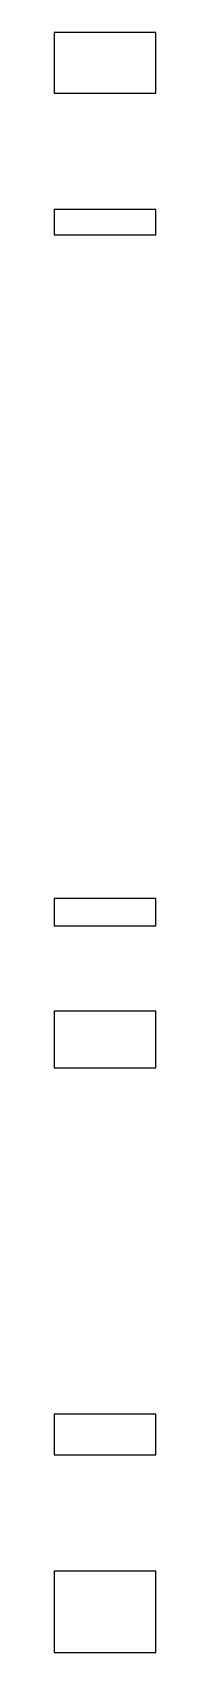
# Model space of a CAD drawing. Header units: metres. Extents: x -18.5 to -15.6, y -1.1 to 46.5.
import ezdxf

# ---------------------------------------------------------------- set-up
doc = ezdxf.new("R2010")
doc.units = ezdxf.units.M

msp = doc.modelspace()

# ---------------------------------------------------------------- linework, layer by layer
for p, q in [((-15.827, 46.5), (-18.55, 46.5)), ((-18.55, 46.5), (-18.55, 45.733)), ((-15.55, 46.5), (-15.827, 46.5)), ((-15.55, 44.763), (-15.55, 46.5)), ((-18.55, 45.733), (-18.55, 44.75)), ((-18.55, 44.75), (-18.55, 44.749)), ((-18.55, 44.749), (-18.55, 44.71)), ((-15.55, 44.732), (-15.55, 44.763)), ((-18.55, 44.71), (-18.073, 44.71)), ((-18.073, 44.71), (-15.55, 44.71)), ((-18.073, 44.71), (-18.073, 44.71)), ((-15.55, 44.71), (-15.55, 44.732)), ((-17.517, 41.294), (-18.55, 41.294)), ((-18.55, 41.294), (-18.55, 41.174)), ((-18.55, 41.174), (-18.55, 41.131)), ((-18.55, 41.131), (-18.55, 40.55)), ((-15.55, 41.294), (-17.517, 41.294)), ((-15.55, 41.174), (-15.55, 41.294)), ((-15.55, 41.131), (-15.55, 41.174)), ((-15.55, 40.591), (-15.55, 41.131)), ((-18.55, 40.55), (-18.434, 40.55)), ((-18.434, 40.55), (-15.55, 40.55)), ((-18.434, 40.55), (-18.434, 40.55)), ((-15.55, 40.55), (-15.55, 40.591)), ((-17.294, 21.05), (-18.55, 21.05)), ((-18.55, 21.05), (-18.55, 20.45)), ((-15.55, 21.05), (-17.294, 21.05)), ((-15.55, 20.45), (-15.55, 21.05)), ((-18.55, 20.45), (-18.55, 20.257)), ((-18.55, 20.257), (-18.55, 20.255)), ((-18.55, 20.255), (-15.578, 20.255)), ((-15.578, 20.255), (-15.55, 20.255)), ((-15.578, 20.255), (-15.578, 20.255)), ((-15.55, 20.257), (-15.55, 20.45)), ((-15.55, 20.255), (-15.55, 20.257)), ((-18.522, 17.745), (-18.55, 17.745)), ((-18.55, 17.745), (-18.55, 17.745)), ((-18.55, 17.745), (-18.55, 16.075)), ((-15.55, 17.745), (-18.522, 17.745)), ((-15.55, 17.398), (-15.55, 17.745)), ((-15.55, 16.075), (-15.55, 17.398)), ((-18.55, 16.075), (-16.521, 16.075)), ((-16.521, 16.075), (-15.55, 16.075)), ((-16.521, 16.075), (-16.521, 16.075)), ((-17.844, 5.9), (-18.55, 5.9)), ((-18.55, 5.9), (-18.55, 5.161)), ((-15.55, 5.9), (-17.844, 5.9)), ((-15.55, 5.004), (-15.55, 5.9)), ((-18.55, 5.161), (-18.55, 5.004)), ((-18.55, 5.004), (-18.55, 4.71)), ((-15.55, 4.798), (-15.55, 5.004)), ((-15.55, 4.71), (-15.55, 4.798)), ((-18.55, 4.71), (-18.073, 4.71)), ((-18.073, 4.71), (-15.55, 4.71)), ((-18.073, 4.71), (-18.073, 4.71)), ((-17.517, 1.294), (-18.55, 1.294)), ((-18.55, 1.294), (-18.55, 1.254)), ((-18.55, 1.254), (-18.55, 1.25)), ((-18.55, 1.25), (-18.55, 1.249)), ((-18.55, 1.249), (-18.55, 1.211)), ((-18.55, 1.211), (-18.55, -0.156)), ((-15.55, 1.294), (-17.517, 1.294)), ((-15.55, 1.26), (-15.55, 1.294)), ((-15.55, 1.254), (-15.55, 1.26)), ((-15.55, -0.426), (-15.55, 1.254)), ((-18.55, -0.156), (-18.55, -0.25)), ((-18.55, -0.25), (-18.55, -1.1)), ((-15.55, -0.57), (-15.55, -0.426)), ((-15.55, -0.666), (-15.55, -0.57)), ((-15.55, -0.723), (-15.55, -0.666)), ((-15.55, -0.748), (-15.55, -0.723)), ((-15.55, -1.1), (-15.55, -0.748)), ((-18.55, -1.1), (-17.346, -1.1)), ((-17.346, -1.1), (-15.55, -1.1)), ((-17.346, -1.1), (-17.346, -1.1))]:
    msp.add_line(p, q)

doc.saveas('drawing.dxf')
